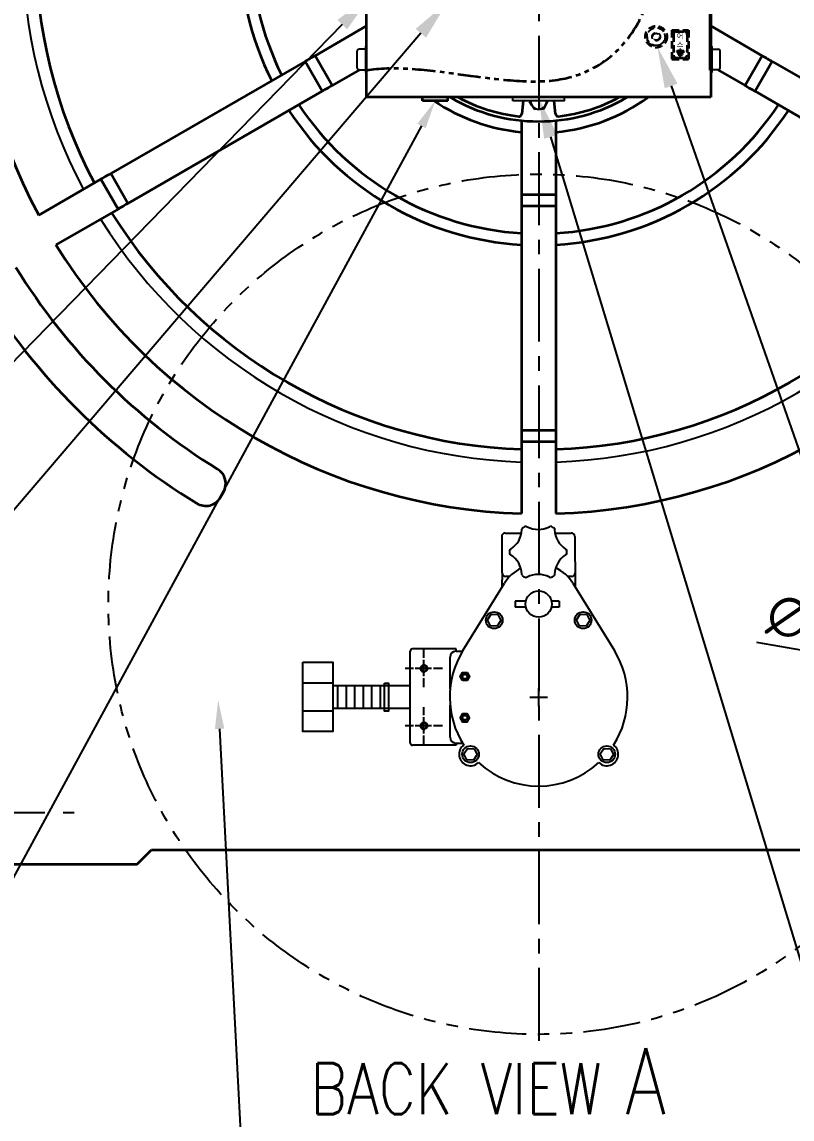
# Model space of a CAD drawing. Header units: millimetres. Extents: x -13 to 15102, y -1400 to 6249.
# Drawn here: x 3426 to 4097, y 3509 to 4466 of the extents above; entities that cross this region are included whole.
import ezdxf
from ezdxf import colors
from ezdxf.entities.mleader import LeaderData, LeaderLine
from ezdxf.math import Vec2, Vec3

# ---------------------------------------------------------------- set-up
doc = ezdxf.new("R2010")
doc.units = ezdxf.units.MM
doc.header["$LTSCALE"] = 2
for name, pattern in [('CENTER', [10.16, 6.35, -1.27, 1.27, -1.27]), ('CENTER2', [28.575, 19.05, -3.175, 3.175, -3.175]), ('CENTER8', [6.35, 3.96875, -0.79375, 0.79375, -0.79375]), ('HIDDEN2', [4.7625, 3.175, -1.5875]), ('PHANTOM', [2.5, 1.25, -0.25, 0.25, -0.25, 0.25, -0.25])]:
    doc.linetypes.add(name, pattern=pattern)
for name, color, linetype in [('1轮廓实线层', 7, 'Continuous'), ('2细线层', 4, 'Continuous'), ('3中心线层', 1, 'CENTER8'), ('D', 3, 'Continuous')]:
    doc.layers.add(name, color=color, linetype=linetype)
doc.layers.add('도면(외곽선)', color=7, linetype='Continuous', lineweight=35)
doc.styles.add('ROMANS', font='romans.shx', dxfattribs={"width": 0.8, "height": 3})
doc.styles.get("Standard").update_dxf_attribs({"font": 'isocp.shx', "height": 34, "bigfont": 'whgtxt.shx'})
doc.dimstyles.new('ISO-25', dxfattribs={"dimtxt": 34, "dimasz": 35, "dimexe": 10, "dimexo": 10, "dimgap": 10, "dimtad": 1, "dimdec": 4, "dimtxsty": 'Standard', "dimcen": 2.5, "dimclrd": 3, "dimclre": 3, "dimclrt": 2, "dimadec": 1, "dimazin": 2, "dimtfac": 1, "dimtdec": 4, "dimtmove": 0, "dimatfit": 3, "dimfxl": 1, "dimarcsym": 0})

# ---------------------------------------------------------------- blocks, each defined once
blk = doc.blocks.new('*U4962')
at = {"color": 0, "linetype": 'CENTER2'}
for p, q in [((-6, 0), (-0.5, 0)), ((-0.25, 0), (0.25, 0)), ((0, 0.5), (0, 6)), ((0, -0.25), (0, 0.25)), ((0.5, 0), (6, 0)), ((0, -6), (0, -0.5))]:
    blk.add_line(p, q, dxfattribs=at)
blk = doc.blocks.new('*U4963')
at = {"color": 0, "linetype": 'CENTER2'}
for p, q in [((-6, 0), (-0.5, 0)), ((-0.25, 0), (0.25, 0)), ((0, 0.5), (0, 6)), ((0, -0.25), (0, 0.25)), ((0.5, 0), (6, 0)), ((0, -6), (0, -0.5))]:
    blk.add_line(p, q, dxfattribs=at)
blk = doc.blocks.new('*D5524')
at = {"color": 3, "lineweight": -2}
blk.add_line((4211.36, 3899.74), (4066.73, 3925.03), dxfattribs=at)
at = {"color": 3}
blk.add_solid([(4210.35, 3894), (4212.36, 3905.49), (4245.84, 3893.71)], dxfattribs=at)
at = {"layer": 'Defpoints', "color": 0}
for p in [(3507.05, 4022.9), (4245.84, 3893.71)]:
    blk.add_point(p, dxfattribs=at)
at = {"color": 2, "insert": (4126.46, 3942), "char_height": 34, "attachment_point": 5, "rotation": 350.08094}
blk.add_mtext('∅750', dxfattribs=at)

msp = doc.modelspace()

# ---------------------------------------------------------------- linework, layer by layer
at = {"lineweight": 35}
for p, q in [((3726.44138, 4400.30867), (3726.44138, 4663.30867)), ((4026.44138, 4663.30867), (4026.44138, 4400.30867)), ((3726.44138, 4462.52663), (3681.50442, 4436.58227)), ((4026.44138, 4462.52663), (4071.37834, 4436.58227)), ((3672.84416, 4431.58227), (3503.47867, 4333.79904)), ((3687.84416, 4405.60151), (3672.84416, 4431.58227)), ((3696.50442, 4410.60151), (3681.50442, 4436.58227)), ((4071.37834, 4436.58227), (4056.37834, 4410.60151)), ((4080.0386, 4431.58227), (4065.0386, 4405.60151)), ((4080.0386, 4431.58227), (4249.40409, 4333.79904)), ((3720.13723, 4424.24592), (3696.50442, 4410.60151)), ((4032.74553, 4424.24592), (4056.37834, 4410.60151)), ((3687.84416, 4405.60151), (3518.47865, 4307.81829)), ((4026.44138, 4400.30867), (3726.44138, 4400.30867)), ((4065.0386, 4405.60151), (4234.40411, 4307.81829)), ((3861.44138, 4380.04816), (3861.44138, 4315.37511)), ((3891.44138, 4380.04816), (3891.44138, 4315.37511)), ((3518.47865, 4307.81829), (3503.47867, 4333.79904)), ((3494.81841, 4328.79905), (3440.71265, 4297.56107)), ((3509.8184, 4302.81829), (3494.81841, 4328.79905)), ((3891.44138, 4315.37511), (3861.44138, 4315.37511)), ((3861.44138, 4315.37511), (3861.44138, 4305.37511)), ((3891.44138, 4315.37511), (3891.44138, 4305.37511)), ((3891.44138, 4305.37511), (3861.44138, 4305.37511)), ((3861.44138, 4305.37511), (3861.44138, 4109.80868)), ((3891.44138, 4305.37511), (3891.44138, 4109.80868)), ((3509.8184, 4302.81829), (3455.71264, 4271.5803)), ((3891.44138, 4109.80868), (3861.44138, 4109.80868)), ((3861.44138, 4109.80868), (3861.44138, 4099.80866)), ((3891.44138, 4109.80868), (3891.44138, 4099.80866)), ((3861.44138, 4099.80866), (3861.44138, 4037.33274)), ((3891.44138, 4099.80866), (3861.44138, 4099.80866)), ((3891.44138, 4099.80866), (3891.44138, 4037.33274)), ((3599.19109, 4051.59711), (3601.69201, 4055.92882)), ((3526.44139, 3731.80866), (3538.94137, 3744.30864)), ((3538.94137, 3744.30864), (4213.94139, 3744.30864)), ((3226.4414, 3731.80866), (3526.44139, 3731.80866))]:
    msp.add_line(p, q, dxfattribs=at)
at = {"color": 2}
msp.add_line((4025.44138, 4662.30867), (4025.44138, 4423.9853), dxfattribs=at)
at = {"color": 4, "linetype": 'HIDDEN2'}
msp.add_line((3971.6695, 4447.72404), (3970.56702, 4456.66297), dxfattribs=at)
at = {"color": 7, "linetype": 'Continuous'}
for p, q in [((3718.37157, 4425.74592), (3718.37157, 4440.74592)), ((3725.44158, 4442.24593), (3719.87157, 4442.24593)), ((4027.44118, 4442.24593), (4033.01119, 4442.24593)), ((4034.51119, 4425.74592), (4034.51119, 4440.74592)), ((3719.87158, 4424.24592), (3725.44158, 4424.24592)), ((4033.01118, 4424.24592), (4027.44118, 4424.24592))]:
    msp.add_line(p, q, dxfattribs=at)
at = {"color": 4, "lineweight": 35}
for p, q in [((3775.28944, 4397.30867), (3775.28944, 4400.30867)), ((3797.28944, 4397.30867), (3797.28944, 4400.30867)), ((3797.28944, 4397.30867), (3775.28944, 4397.30867))]:
    msp.add_line(p, q, dxfattribs=at)
at = {"color": 4}
for p, q in [((3853.94138, 4397.30867), (3853.94138, 4400.30867)), ((3898.94138, 4397.30867), (3898.94138, 4400.30867)), ((3898.94138, 4397.30867), (3853.94138, 4397.30867))]:
    msp.add_line(p, q, dxfattribs=at)
at = {"color": 6, "linetype": 'Continuous'}
for p, q in [((3844.59138, 3985.60865), (3844.59138, 4018.90807)), ((3847.19492, 4020.41758), (3853.04492, 4020.41758)), ((3853.04492, 4020.41758), (3861.52954, 4020.41758)), ((3861.9137, 4023.31624), (3861.9598, 4024.5721)), ((3861.9137, 4023.31626), (3861.9598, 4024.5721)), ((3865.20014, 4026.44291), (3866.31078, 4025.85491)), ((3865.20014, 4026.44291), (3866.31079, 4025.8549)), ((3885.77905, 4025.8549), (3886.8897, 4026.44291)), ((3885.77906, 4025.85491), (3886.8897, 4026.44291)), ((3890.13004, 4024.5721), (3890.17614, 4023.31624)), ((3890.13004, 4024.5721), (3890.17614, 4023.31625)), ((3890.5603, 4020.41758), (3899.04492, 4020.41758)), ((3899.04492, 4020.41758), (3904.89492, 4020.41758)), ((3907.89492, 4017.41758), (3908.29138, 3973.52779)), ((3851.11502, 4005.78839), (3852.17957, 4006.45624)), ((3851.11502, 4005.78839), (3852.17956, 4006.45623)), ((3852.17957, 4001.37892), (3851.11502, 4002.04677)), ((3852.17956, 4001.37892), (3851.11502, 4002.04677)), ((3899.91027, 4006.45624), (3900.97482, 4005.78839)), ((3900.97483, 4002.04676), (3899.91027, 4001.37892)), ((3899.91028, 4006.45623), (3900.97483, 4005.78839)), ((3900.97482, 4002.04676), (3899.91028, 4001.37892)), ((3844.59138, 3985.60865), (3844.59138, 3979.60864)), ((3844.59138, 3973.52779), (3844.59138, 3979.60864)), ((3851.2519, 3982.60864), (3847.59138, 3982.60864)), ((3861.9598, 3983.26305), (3861.9137, 3984.51891)), ((3861.9598, 3983.26305), (3861.9137, 3984.5189)), ((3866.31079, 3981.98025), (3865.20014, 3981.39224)), ((3866.31078, 3981.98024), (3865.20014, 3981.39224)), ((3886.8897, 3981.39224), (3885.77905, 3981.98025)), ((3886.8897, 3981.39224), (3885.77906, 3981.98024)), ((3890.17614, 3984.51891), (3890.13004, 3983.26305)), ((3890.17614, 3984.5189), (3890.13004, 3983.26305)), ((3905.29138, 3982.60864), (3901.63087, 3982.60864))]:
    msp.add_line(p, q, dxfattribs=at)
at = {"color": 6}
for p, q in [((3865.24194, 3961.12066), (3855.96238, 3961.12066)), ((3855.96238, 3961.12066), (3855.96238, 3955.89663)), ((3894.35896, 3961.12066), (3887.64082, 3961.12066)), ((3894.35896, 3961.12066), (3894.35896, 3955.89663)), ((3865.24194, 3955.89663), (3855.96238, 3955.89663)), ((3894.35896, 3955.89663), (3887.64082, 3955.89663))]:
    msp.add_line(p, q, dxfattribs=at)
for p, q in [((3764.43628, 3837.32297), (3764.44652, 3917.32297)), ((3804.44677, 3919.31785), (3766.44677, 3919.32271)), ((3804.44651, 3917.31785), (3804.44677, 3919.31785)), ((3799.27023, 3884.44056), (3799.2738, 3912.31852)), ((3764.44265, 3887.09559), (3696.95648, 3887.10422)), ((3764.44015, 3867.55035), (3696.95648, 3867.55899)), ((3799.26485, 3842.31852), (3799.26841, 3870.19647)), ((3804.44651, 3837.32809), (3804.44677, 3835.32809)), ((3804.43602, 3835.31785), (3766.43603, 3835.32272))]:
    msp.add_line(p, q)
at = {"color": 0}
for p, q in [((3670.99507, 3889.84178), (3696.95648, 3889.84178)), ((3701.16542, 3887.10368), (3701.16292, 3867.55845)), ((3708.57969, 3887.10274), (3708.57719, 3867.5575)), ((3715.99396, 3887.10179), (3715.99146, 3867.55655)), ((3723.40823, 3887.10084), (3723.40573, 3867.5556)), ((3730.82251, 3887.09989), (3730.82001, 3867.55465)), ((3738.23678, 3887.09894), (3738.23428, 3867.55371)), ((3670.99507, 3865.29308), (3696.95648, 3865.29308))]:
    msp.add_line(p, q, dxfattribs=at)
at = {"color": 6, "linetype": 'CENTER2'}
for p, q in [((3876.44138, 3869.55864), (3876.44138, 3885.05864)), ((3868.69138, 3877.30864), (3884.19138, 3877.30864))]:
    msp.add_line(p, q, dxfattribs=at)
at = {"color": 4, "linetype": 'HIDDEN2'}
msp.add_lwpolyline([(3971.6695, 4447.72404), (3979.96209, 4444.20935), (3987.15219, 4449.6336), (3986.0497, 4458.57253), (3977.75712, 4462.08722), (3970.56702, 4456.66297), (3971.11826, 4452.1935)], dxfattribs=at)
for points in [[(3725.44158, 4421.88578), (3726.44138, 4421.88578), (3726.44138, 4444.60607), (3725.44158, 4444.60607)], [(4027.44118, 4421.88578), (4026.44138, 4421.88578), (4026.44138, 4444.60607), (4027.44118, 4444.60607)]]:
    msp.add_lwpolyline(points, close=True)
at = {"lineweight": 35, "flags": 128}
for points in [[(3681.50442, 4436.58227), (3680.3716, 4435.92824), (3679.24365, 4435.27701), (3678.12536, 4434.63137), (3677.02154, 4433.99408), (3675.93693, 4433.36788), (3674.87614, 4432.75543), (3673.84376, 4432.15939), (3672.84416, 4431.58227)], [(4071.37834, 4436.58227), (4072.51116, 4435.92824), (4073.63912, 4435.27701), (4074.7574, 4434.63137), (4075.86122, 4433.99408), (4076.94583, 4433.36788), (4078.00662, 4432.75543), (4079.039, 4432.15939), (4080.0386, 4431.58227)], [(3696.50442, 4410.60151), (3695.3716, 4409.94748), (3694.24365, 4409.29625), (3693.12536, 4408.65061), (3692.02154, 4408.01332), (3690.93693, 4407.38712), (3689.87615, 4406.77468), (3688.84376, 4406.17862), (3687.84416, 4405.60151)], [(4056.37834, 4410.60151), (4057.51116, 4409.94748), (4058.63912, 4409.29625), (4059.7574, 4408.65061), (4060.86122, 4408.01332), (4061.94583, 4407.38712), (4063.00662, 4406.77468), (4064.039, 4406.17862), (4065.0386, 4405.60151)], [(3503.47867, 4333.79904), (3501.59486, 4332.71144), (3499.89145, 4331.72797), (3498.39764, 4330.86551), (3497.13891, 4330.1388), (3496.13687, 4329.56026), (3495.40859, 4329.13979), (3494.96659, 4328.88459), (3494.81841, 4328.79905)], [(3518.47865, 4307.81829), (3516.59485, 4306.73067), (3514.89147, 4305.74722), (3513.39763, 4304.88475), (3512.13892, 4304.15803), (3511.13685, 4303.57949), (3510.4086, 4303.15902), (3509.96657, 4302.90384), (3509.8184, 4302.81829)]]:
    msp.add_lwpolyline(points, dxfattribs=at)
at = {"color": 6, "linetype": 'Continuous', "flags": 128}
for points in [[(3861.52954, 4020.41758), (3861.60571, 4020.81565), (3861.9137, 4023.31624)], [(3866.31079, 4025.8549), (3868.63037, 4024.87134), (3869.01319, 4024.73827)], [(3883.07665, 4024.73827), (3883.45948, 4024.87134), (3885.77905, 4025.8549)], [(3890.17614, 4023.31624), (3890.48413, 4020.81565), (3890.5603, 4020.41758)], [(3852.17957, 4006.45624), (3854.19115, 4007.97326), (3854.49781, 4008.23826)], [(3897.59204, 4008.23827), (3897.89869, 4007.97326), (3899.91027, 4006.45624)], [(3854.49781, 3999.59689), (3854.19116, 3999.86189), (3852.17957, 4001.37892)], [(3899.91027, 4001.37892), (3897.89869, 3999.86189), (3897.59203, 3999.59689)], [(3861.9137, 3984.51891), (3861.60571, 3987.0195), (3861.52954, 3987.41757)], [(3869.01319, 3983.09688), (3868.63036, 3982.96382), (3866.31079, 3981.98025)], [(3885.77905, 3981.98025), (3883.45948, 3982.96382), (3883.07666, 3983.09689)], [(3890.56031, 3987.41757), (3890.48413, 3987.0195), (3890.17614, 3984.51891)]]:
    msp.add_lwpolyline(points, dxfattribs=at)
at = {"color": 0}
for points in [[(3670.99507, 3907.91829), (3696.95648, 3907.91829), (3696.95648, 3847.2601), (3670.99507, 3847.2601)], [(3741.93471, 3889.38763), (3745.65151, 3889.38763), (3745.65151, 3865.07356), (3741.93471, 3865.07356)]]:
    msp.add_lwpolyline(points, close=True, dxfattribs=at)
at = {"color": 2}
for points in [[(3810.16004, 3891.72467), (3808.13976, 3895.22492), (3810.16093, 3898.72467), (3814.20238, 3898.72415), (3816.22266, 3895.22389), (3814.20149, 3891.72415)], [(3810.15635, 3862.90958), (3808.13518, 3859.40984), (3810.15545, 3855.90958), (3814.19691, 3855.90906), (3816.21808, 3859.4088), (3814.1978, 3862.90906)]]:
    msp.add_lwpolyline(points, close=True, dxfattribs=at)
at = {"color": 4, "linetype": 'HIDDEN2'}
msp.add_circle((3978.8596, 4453.14829), 9.6, dxfattribs=at)
at = {"color": 6, "linetype": 'PHANTOM', "ltscale": 20}
msp.add_circle((3876.44138, 3958.30864), 375, dxfattribs=at)
for centre in [(3776.44459, 3902.32144), (3776.43819, 3852.32144)]:
    msp.add_circle(centre, 3)
at = {"color": 2}
for centre, radius in [((3812.18121, 3895.22441), 3.5), ((3812.18121, 3895.22441), 2), ((3812.17663, 3859.40932), 3.5), ((3812.17663, 3859.40932), 2)]:
    msp.add_circle(centre, radius, dxfattribs=at)
at = {"lineweight": 35}
for centre, radius, start, end in [((3876.44138, 4531.80867), 494.70341, 151.737543, 208.262457), ((3876.44138, 4531.80867), 438.66515, 151.95959098, 208.04040902), ((3876.44138, 4531.80867), 260.45279, 153.301606, 206.698394), ((3876.44138, 4531.80867), 250.45279, 153.43358648, 206.56641352), ((3720.23662, 4531.80867), 152.5, 300.34890356, 300.42474048), ((3876.44138, 4531.80867), 152.5, 239.57525952, 300.42474048), ((3876.44138, 4531.80867), 162.5, 275.29638091, 305.97915656), ((3876.44138, 4531.80867), 250.45279, 213.43358648, 266.56641352), ((3876.44138, 4531.80867), 162.5, 235.86240686, 264.70361909), ((3876.44138, 4531.80867), 250.45279, 273.43358648, 326.56641352), ((3876.44138, 4531.80867), 260.45279, 213.301606, 266.698394), ((3876.44138, 4531.80867), 260.45279, 273.301606, 326.698394), ((3876.44138, 4531.80867), 438.66515, 211.95959098, 268.04040902), ((3876.44138, 4531.80867), 438.66515, 271.95959098, 328.04040902), ((3876.44138, 4531.80867), 494.70341, 211.737543, 268.262457), ((3876.44138, 4531.80867), 494.70341, 271.737543, 328.262457), ((3876.44138, 4531.80867), 534.70341, 211.56364937, 238.43635063), ((3876.44138, 4531.80867), 569.70341, 211.54955146, 238.45044854), ((3588.70164, 4063.42882), 15, 330, 58.43635063), ((3586.20072, 4059.0971), 15, 238.45044854, 330)]:
    msp.add_arc(centre, radius, start, end, dxfattribs=at)
for centre, radius, start, end in [((3876.44138, 4531.80867), 449.76508, 151.91121129, 208.08878871), ((3876.44138, 4531.80867), 449.76508, 211.91121129, 268.08878871), ((3876.44138, 4531.80867), 449.76508, 271.91121129, 328.08878871), ((3766.44652, 3917.32271), 2, 89.99267066, 179.99267066), ((3776.44459, 3902.32144), 2.5, 0, 180), ((3776.44459, 3902.32144), 2.5, 180, 0), ((3776.44459, 3852.32144), 2.5, 0, 180), ((3776.44459, 3852.32144), 2.5, 180, 0), ((3766.43628, 3837.32272), 2, 179.99267066, 269.99267066), ((3804.26485, 3842.31788), 5, 179.99267066, 269.99267066)]:
    msp.add_arc(centre, radius, start, end)
at = {"color": 7, "linetype": 'Continuous'}
for centre, start, end in [((3719.87157, 4440.74592), 90, 180), ((4033.01119, 4440.74592), 0, 90), ((3719.87157, 4425.74592), 180, 270), ((4033.01119, 4425.74592), 270, 0)]:
    msp.add_arc(centre, 1.5, start, end, dxfattribs=at)
at = {"color": 6, "linetype": 'Continuous'}
for centre, radius, start, end in [((3847.19492, 4017.41758), 3, 90, 180), ((3839.96053, 4024.75091), 22, 303.73900869, 356.26099131), ((3876.04492, 4003.91758), 25, 115.70841328, 124.29158672), ((3876.04492, 4003.91758), 25, 115.70841328, 124.29158672), ((3876.04492, 4045.58424), 22, 243.73900869, 296.26099131), ((3876.04492, 4003.91758), 25, 55.70841328, 64.29158672), ((3876.04492, 4003.91758), 25, 55.70841328, 64.29158672), ((3912.12931, 4024.75091), 22, 183.73900869, 236.26099131), ((3904.89492, 4017.41758), 3, 0, 90), ((3876.04492, 4003.91758), 25, 175.70841328, 184.29158672), ((3876.04492, 4003.91758), 25, 175.70841328, 184.29158672), ((3839.96053, 3983.08424), 22, 3.73900869, 56.26099131), ((3912.12931, 3983.08424), 22, 123.73900869, 176.26099131), ((3876.04492, 4003.91758), 25, 355.70841328, 4.29158672), ((3876.04492, 4003.91758), 25, 355.70841328, 4.29158672), ((3847.59138, 3985.60864), 3, 180, 270), ((3876.04492, 4003.91758), 25, 235.70841328, 244.29158672), ((3876.04492, 4003.91758), 25, 235.70841328, 244.29158672), ((3876.04492, 3962.25091), 22, 63.73900869, 116.26099131), ((3876.04492, 4003.91758), 25, 295.70841328, 304.29158672), ((3876.04492, 4003.91758), 25, 295.70841328, 304.29158672), ((3905.29138, 3985.60864), 3, 270, 0)]:
    msp.add_arc(centre, radius, start, end, dxfattribs=at)
at = {"ltscale": 2}
msp.add_arc((3804.2738, 3912.31788), 5, 89.99267066, 179.99267066, dxfattribs=at)
at = {"color": 0, "linetype": 'PHANTOM', "lineweight": 35, "ltscale": 8}
msp.add_open_spline([(3726.44138, 4423.79826), (3770.61636, 4432.33013), (3912.1641, 4386.6898), (3987.52588, 4488.58467), (3979.30973, 4584.15906), (3961.49458, 4640.95916), (3963.34604, 4663.30867)], degree=3, knots=[7.21324621, 7.21324621, 7.21324621, 7.21324621, 108.875694329, 212.199349261, 313.564503943, 385.018814043, 385.018814043, 385.018814043, 385.018814043], dxfattribs=at)
at = {"layer": '1轮廓实线层', "lineweight": 35}
for p, q in [((3862.84732, 4397.30867), (3861.84157, 4385.81295)), ((3891.04119, 4385.81295), (3890.03544, 4397.30867))]:
    msp.add_line(p, q, dxfattribs=at)
at = {"layer": '1轮廓实线层'}
for p, q in [((3868.92208, 4397.30867), (3868.48371, 4396.46843)), ((3870.62046, 4393.10772), (3868.48371, 4396.46843)), ((3872.7572, 4389.74701), (3870.62046, 4393.10772)), ((3882.55696, 4393.61808), (3880.71487, 4390.08725)), ((3884.39905, 4397.14891), (3882.55696, 4393.61808)), ((3884.39905, 4397.14891), (3884.29747, 4397.30867)), ((3876.73604, 4389.91713), (3872.7572, 4389.74701)), ((3880.71487, 4390.08725), (3876.73604, 4389.91713))]:
    msp.add_line(p, q, dxfattribs=at)
at = {"layer": '1轮廓实线层', "color": 6}
for p, q in [((3810.46621, 3917.97222), (3846.64614, 3976.67284)), ((3906.23662, 3976.67284), (3942.41655, 3917.97222)), ((3831.92359, 3944.68266), (3835.03009, 3949.54918)), ((3834.5849, 3939.55909), (3831.92359, 3944.68266)), ((3835.03009, 3949.54918), (3840.79789, 3949.29213)), ((3843.45916, 3944.16857), (3840.35266, 3939.30204)), ((3840.79789, 3949.29213), (3843.45916, 3944.16857)), ((3909.42359, 3944.68266), (3912.53009, 3949.54918)), ((3912.0849, 3939.55909), (3909.42359, 3944.68266)), ((3912.53009, 3949.54918), (3918.29789, 3949.29213)), ((3920.95916, 3944.16857), (3917.85266, 3939.30204)), ((3918.29789, 3949.29213), (3920.95916, 3944.16857)), ((3840.35266, 3939.30204), (3834.5849, 3939.55909)), ((3917.85266, 3939.30204), (3912.0849, 3939.55909)), ((3811.30515, 3827.74965), (3814.41165, 3832.61617)), ((3813.96645, 3822.62609), (3811.30515, 3827.74965)), ((3814.41165, 3832.61617), (3820.17944, 3832.35912)), ((3822.84071, 3827.23557), (3819.73422, 3822.36903)), ((3820.17944, 3832.35912), (3822.84071, 3827.23557)), ((3930.04204, 3827.74965), (3933.14853, 3832.61617)), ((3932.70334, 3822.62609), (3930.04204, 3827.74965)), ((3933.14853, 3832.61617), (3938.91633, 3832.35912)), ((3941.5776, 3827.23557), (3938.47111, 3822.36903)), ((3938.91633, 3832.35912), (3941.5776, 3827.23557)), ((3819.73422, 3822.36903), (3813.96645, 3822.62609)), ((3938.47111, 3822.36903), (3932.70334, 3822.62609))]:
    msp.add_line(p, q, dxfattribs=at)
at = {"layer": '1轮廓实线层', "color": 2, "linetype": 'HIDDEN2', "ltscale": 5}
msp.add_line((3271.44136, 3776.80867), (3471.44138, 3776.80867), dxfattribs=at)
at = {"layer": '1轮廓实线层', "color": 6}
for centre, radius in [((3876.44138, 3958.50864), 11.5), ((3837.69138, 3944.42561), 7.27215), ((3915.19138, 3944.42561), 7.27215), ((3817.07294, 3827.4926), 7.27215), ((3935.80983, 3827.4926), 7.27215)]:
    msp.add_circle(centre, radius, dxfattribs=at)
at = {"layer": '1轮廓实线层', "ltscale": 0.05}
for centre in [(3776.44459, 3902.32144), (3776.44459, 3902.32144), (3776.44459, 3902.32144), (3776.43819, 3852.32144), (3776.44459, 3852.32144), (3776.44459, 3852.32144)]:
    msp.add_circle(centre, 2.5, dxfattribs=at)
at = {"layer": '1轮廓实线层', "lineweight": 35}
for centre, radius, start, end in [((3876.44138, 4531.80867), 149.10324, 241.87718969, 263.3815655), ((3876.44138, 4531.80867), 149.10324, 276.6184345, 298.12281031), ((3859.51184, 4386.02441), 2.33931, 263.72689707, 354.81383587), ((3859.5148, 4386.00745), 2.32279, 263.60849101, 280.28297949), ((3893.37092, 4386.02441), 2.33931, 185.18616413, 276.27310293)]:
    msp.add_arc(centre, radius, start, end, dxfattribs=at)
at = {"layer": '1轮廓实线层'}
for start, end in [(175.84318637, 232.44828085), (232.44828085, 292.44828085), (292.44828085, 352.44828085), (352.44828085, 4.15681363)]:
    msp.add_arc((3876.44138, 4396.80867), 6.89784, start, end, dxfattribs=at)
at = {"layer": '1轮廓实线层', "color": 6}
for centre, radius, start, end in [((3876.44138, 3958.30864), 35, 116.2796864, 148.35253205), ((3876.44138, 3958.30864), 35, 31.64746795, 64.96665958), ((3876.44138, 3877.30864), 77.5, 148.35253205, 212.60185787), ((3876.44138, 3877.30864), 77.5, 327.39814213, 31.64746795), ((3817.07294, 3827.4926), 10, 126.30092894, 313.69907106), ((3935.80983, 3827.4926), 10, 226.30092894, 53.69907106), ((3876.44138, 3877.30864), 77.5, 227.39814213, 312.60185787)]:
    msp.add_arc(centre, radius, start, end, dxfattribs=at)
at = {"layer": '2细线层', "ltscale": 0.05}
for centre in [(3776.44459, 3902.32144), (3776.44459, 3852.32144)]:
    msp.add_arc(centre, 3, 345, 285, dxfattribs=at)
at = {"layer": '2细线层'}
for centre in [(3776.44459, 3902.32144), (3776.44459, 3852.32144)]:
    msp.add_arc(centre, 3, 345, 285, dxfattribs=at)
at = {"layer": '3中心线层', "linetype": 'CENTER', "ltscale": 5}
msp.add_line((3876.44138, 5368.3733), (3876.44138, 3575.25731), dxfattribs=at)
at = {"layer": '3中心线层'}
for p, q in [((3776.44459, 3886.07144), (3776.44459, 3918.57144)), ((3776.44373, 3895.60526), (3776.44545, 3909.03761)), ((3792.69459, 3902.32144), (3760.19459, 3902.32144)), ((3783.16076, 3902.32058), (3769.72842, 3902.32229)), ((3776.44459, 3836.07144), (3776.44459, 3868.57144)), ((3776.43733, 3845.60527), (3776.43905, 3859.03761)), ((3792.69459, 3852.32144), (3760.19459, 3852.32144)), ((3783.15436, 3852.32058), (3769.72202, 3852.3223))]:
    msp.add_line(p, q, dxfattribs=at)
at = {"layer": '3中心线层', "color": 0, "linetype": 'ByBlock', "ltscale": 2}
for p, q in [((3804.44651, 3917.31785), (3810.06691, 3917.31713)), ((3804.43628, 3837.31785), (3810.05667, 3837.31714))]:
    msp.add_line(p, q, dxfattribs=at)
at = {"layer": 'D', "color": 4, "linetype": 'HIDDEN2'}
for radius in [7.8, 3.6, 3]:
    msp.add_circle((3978.8596, 4453.14829), radius, dxfattribs=at)
at = {"layer": '도면(외곽선)', "color": 4, "linetype": 'HIDDEN2'}
for p, q in [((3992.64413, 4458.77624), (4007.04413, 4458.77624)), ((3992.64413, 4458.77624), (3992.64413, 4433.57624)), ((4007.04413, 4458.77624), (4007.04413, 4433.57624)), ((3993.84413, 4455.17624), (3993.84413, 4437.17624)), ((3996.24413, 4457.57624), (4003.44413, 4457.57624)), ((4005.84413, 4455.17624), (4005.84413, 4437.17624)), ((3996.84413, 4440.78335), (3996.84413, 4440.18335)), ((3996.84413, 4440.78335), (3999.54413, 4440.78335)), ((3996.84413, 4440.18335), (4002.84413, 4440.18335)), ((3997.44413, 4439.58335), (3997.44413, 4438.98335)), ((3997.44413, 4439.58335), (4002.24413, 4439.58335)), ((3997.44413, 4438.98335), (4002.24413, 4438.98335)), ((4000.14413, 4441.98335), (3999.54413, 4441.98335)), ((3999.54413, 4441.98335), (3999.54413, 4440.78335)), ((4000.14413, 4441.98335), (4000.14413, 4440.78335)), ((4000.14413, 4440.78335), (4002.84413, 4440.78335)), ((4002.24413, 4439.58335), (4002.24413, 4438.98335)), ((4002.84413, 4440.78335), (4002.84413, 4440.18335)), ((3992.64413, 4433.57624), (4007.04413, 4433.57624)), ((3996.24413, 4434.77624), (4003.44413, 4434.77624)), ((3998.04413, 4438.38335), (4001.64413, 4438.38335)), ((3998.04413, 4438.38335), (3998.04413, 4437.78335)), ((3998.04413, 4437.78335), (4001.64413, 4437.78335)), ((3998.94413, 4437.18335), (4000.74413, 4437.18335)), ((3998.94413, 4437.18335), (3998.94413, 4436.58335)), ((3998.94413, 4436.58335), (4000.74413, 4436.58335)), ((4000.74413, 4437.18335), (4000.74413, 4436.58335)), ((4001.64413, 4438.38335), (4001.64413, 4437.78335))]:
    msp.add_line(p, q, dxfattribs=at)
for centre, start, end in [((3996.24413, 4455.17624), 90, 180), ((4003.44413, 4455.17624), 0, 90), ((3996.24413, 4437.17624), 180, 270), ((4003.44413, 4437.17624), 270, 0)]:
    msp.add_arc(centre, 2.4, start, end, dxfattribs=at)

# ---------------------------------------------------------------- block references
at = {"layer": '3中心线层', "linetype": 'CENTER2', "rotation": 90}
for name, p in [('*U4962', (3776.44459, 3902.32144)), ('*U4963', (3776.44459, 3852.32144))]:
    msp.add_blockref(name, p, dxfattribs=at)

# ---------------------------------------------------------------- texts
at = {"color": 2, "lineweight": 35, "insert": (3677.43422, 3571.27042), "char_height": 37.3896, "attachment_point": 1, "style": 'ROMANS'}
msp.add_mtext('{\\Fromans.shx,ghs.shx|c129;\\H1.193915x;\\C0;BACK VIEW\\H0.837581x; \\H1.540535x;A}', dxfattribs=at)
at = {"layer": '도면(외곽선)', "color": 4, "linetype": 'HIDDEN2', "insert": (3996.75502, 4455.58344), "char_height": 4.536, "width": 6.4671566, "attachment_point": 1}
msp.add_mtext('어\\P스', dxfattribs=at)

# ---------------------------------------------------------------- dimensions: what is measured, and where the dimension line sits
at = {"color": 0}
dim = msp.add_diameter_dim_2p(p1=(3507.04685, 4022.90492), p2=(4245.83591, 3893.71237), dimstyle='ISO-25', dxfattribs=at)
dim.commit()
dim.dimension.update_dxf_attribs({"geometry": '*D5524', "text_midpoint": (4121.80467, 3915.4018), "dimtype": 163})

# ---------------------------------------------------------------- leaders
at = {"color": 2, "ltscale": 10}
ml = msp.add_multileader_mtext('Standard', dxfattribs=at)
ml.set_content('MOTOR TERMINAL BOX', color=2)
ml.set_leader_properties(color=3)
ml.build(insert=Vec2(0, 0))
ml.multileader.update_dxf_attribs({"dogleg_length": 11.52, "arrow_head_size": 36})
ctx = ml.context
ctx.base_point, ctx.char_height, ctx.arrow_head_size, ctx.landing_gap_size, ctx.plane_origin = Vec3(2545.18073, 3873.54035), 40.32, 36, 14.4, Vec3(3731.6756, 4713.3444)
ctx.text_align_type = 2
notes = []
notes.append((ctx, [(0, (1, 1, 0), (3129.48473, 3873.54035), (-1, 0), 11.52, [(0, [(3730.43781, 4489.46956)], 0, [])])]))
ctx.mtext.insert, ctx.mtext.alignment, ctx.mtext.flow_direction = Vec3(3103.56473, 3893.70035), 3, 5
ml = msp.add_multileader_mtext('Standard', dxfattribs=at)
ml.set_content('{\\C0;U,V,W\\P}TERMINAL BOLT M10', color=2)
ml.set_leader_properties(color=3)
ml.build(insert=Vec2(0, 0))
ml.multileader.update_dxf_attribs({"dogleg_length": 11.52, "arrow_head_size": 36})
ctx = ml.context
ctx.base_point, ctx.char_height, ctx.arrow_head_size, ctx.landing_gap_size, ctx.plane_origin = Vec3(2658.43331, 3767.98716), 40.32, 36, 14.4, Vec3(3835.02713, 4453.5039)
ctx.text_align_type = 2
notes.append((ctx, [(0, (1, 1, 0), (3186.32106, 3767.98716), (-1, 0), 11.52, [(0, [(3797.13293, 4483.5585)], 0, [])])]))
ctx.mtext.insert, ctx.mtext.alignment, ctx.mtext.flow_direction = Vec3(3160.40106, 3788.14716), 3, 5
ml = msp.add_multileader_mtext('Standard', dxfattribs=at)
ml.set_content('MOTOR EARTH LUG\\PM8', color=2)
ml.set_leader_properties(color=3)
ml.build(insert=Vec2(0, 0))
ml.multileader.update_dxf_attribs({"dogleg_length": 11.52, "arrow_head_size": 36})
ctx = ml.context
ctx.base_point, ctx.char_height, ctx.arrow_head_size, ctx.landing_gap_size, ctx.plane_origin = Vec3(4344.40208, 3437.4968), 40.32, 36, 14.4, Vec3(3945.98965, 4418.54995)
notes.append((ctx, [(0, (1, 1, 0), (4332.88208, 3437.4968), (1, 0), 11.52, [(0, [(3979.96209, 4444.20935)], 0, [])])]))
ctx.mtext.insert, ctx.mtext.flow_direction = Vec3(4358.80208, 3457.6568), 5
ml = msp.add_multileader_mtext('Standard', dxfattribs=at)
ml.set_content('RUBER PACKING\\P{\\C0;U,V,W,E} HOLES %%C45', color=2)
ml.set_leader_properties(color=3)
ml.build(insert=Vec2(0, 0))
ml.multileader.update_dxf_attribs({"dogleg_length": 11.52, "arrow_head_size": 36})
ctx = ml.context
ctx.base_point, ctx.char_height, ctx.arrow_head_size, ctx.landing_gap_size, ctx.plane_origin = Vec3(4238.2207, 3243.77081), 40.32, 36, 14.4, Vec3(3799.45667, 4374.64927)
notes.append((ctx, [(0, (1, 1, 0), (4226.7007, 3243.77081), (1, 0), 11.52, [(0, [(3876.44138, 4400.30867)], 0, [])])]))
ctx.mtext.insert, ctx.mtext.flow_direction = Vec3(4252.6207, 3266.95481), 5
ml = msp.add_multileader_mtext('Standard', dxfattribs=at)
ml.set_content('RUBER PACKING\\P{\\C0;M1,M2} HOLES %%C22', color=2)
ml.set_leader_properties(color=3)
ml.build(insert=Vec2(0, 0))
ml.multileader.update_dxf_attribs({"arrow_head_size": 25})
ctx = ml.context
ctx.base_point, ctx.char_height, ctx.arrow_head_size, ctx.landing_gap_size, ctx.plane_origin = Vec3(2896.73648, 3580.02312), 40, 25, 10, Vec3(3762.69746, 4379.48964)
ctx.text_align_type = 2
notes.append((ctx, [(0, (1, 1, 0), (3342.41447, 3580.02312), (-1, 0), 8, [(0, [(3786.28944, 4397.30867)], 0, [])])]))
ctx.mtext.insert, ctx.mtext.alignment, ctx.mtext.flow_direction = Vec3(3324.41447, 3603.02312), 3, 5
ml = msp.add_multileader_mtext('Standard', dxfattribs=at)
ml.set_content('MANUAL HANDLE SWITCH\\P(Normal Close 접점)', color=2)
ml.set_leader_properties(color=3)
ml.build(insert=Vec2(0, 0))
ml.multileader.update_dxf_attribs({"arrow_head_size": 25})
ctx = ml.context
ctx.base_point, ctx.char_height, ctx.arrow_head_size, ctx.landing_gap_size, ctx.plane_origin = Vec3(2979.57254, 3429.20897), 40.32, 25, 10, Vec3(3670.32098, 3915.91343)
ctx.text_align_type = 2
notes.append((ctx, [(0, (1, 1, 0), (3620.10054, 3429.20897), (-1, 0), 8, [(0, [(3597.05319, 3874.73435)], 0, [])])]))
ctx.mtext.insert, ctx.mtext.alignment, ctx.mtext.flow_direction = Vec3(3602.10054, 3450.37697), 3, 5
for ctx, leaders in notes:
    for number, flags, end, landing, length, lines in leaders:
        leader = LeaderData()
        leader.index, (leader.has_last_leader_line, leader.has_dogleg_vector, leader.attachment_direction) = number, flags
        leader.last_leader_point, leader.dogleg_vector, leader.dogleg_length = Vec3(end), Vec3(landing), length
        for number, points, colour, breaks in lines:
            line = LeaderLine()
            line.index, line.vertices, line.color, line.breaks = number, Vec3.list(points), colors.encode_raw_color(colour), breaks
            leader.lines.append(line)
        ctx.leaders.append(leader)

doc.saveas('drawing.dxf')
